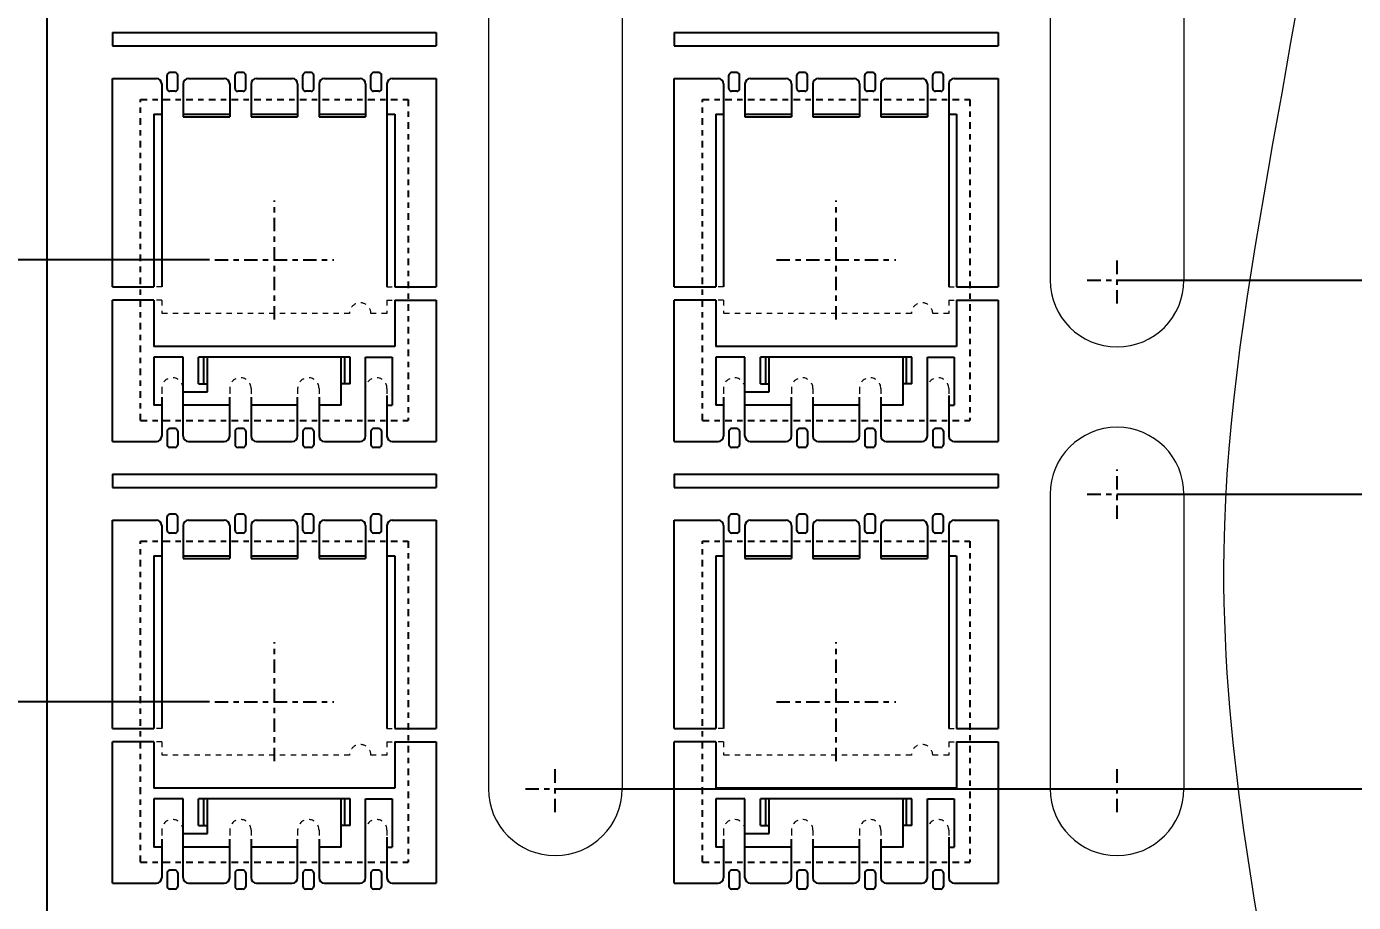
# Model space of a CAD drawing. Header units: inches. Extents: x -1651 to 1053, y -382 to 593.
# Drawn here: x -1619.97 to -1595.17, y 509.81 to 526.17 of the extents above; entities that cross this region are included whole.
import ezdxf

# ---------------------------------------------------------------- set-up
doc = ezdxf.new("R2010")
doc.units = ezdxf.units.IN
doc.header["$LTSCALE"] = 0.1
doc.header["$MEASUREMENT"] = 0
doc.linetypes.add('CENTER', pattern=[2, 1.25, -0.25, 0.25, -0.25])
doc.linetypes.add('HIDDEN', pattern=[0.375, 0.25, -0.125])
doc.layers.add('1D', color=4, linetype='Continuous', lineweight=9)
doc.layers.add('P-L', color=7, linetype='HIDDEN', lineweight=13)
doc.layers.add('3', color=7, linetype='Continuous')
doc.layers.add('3D', color=4, linetype='Continuous')
doc.styles.add('TEXT-1', font='simplex.shx')
doc.dimstyles.new('DM-1-1', dxfattribs={"dimtxt": 1, "dimasz": 1, "dimexe": 0.25, "dimexo": 0.1, "dimgap": 0.2, "dimtad": 0, "dimdec": 3, "dimzin": 0, "dimdsep": 46, "dimtxsty": 'TEXT-1', "dimcen": 0.09, "dimclrd": 256, "dimclre": 256, "dimclrt": 256, "dimadec": 0, "dimazin": 0, "dimtfac": 1, "dimtdec": 3, "dimtofl": 0, "dimtmove": 0, "dimatfit": 0, "dimfxl": 1, "dimtolj": 1, "dimtzin": 0, "dimarcsym": 0})

# ---------------------------------------------------------------- blocks, each defined once
blk = doc.blocks.new('*D73')
at = {"layer": '1D', "lineweight": -2, "transparency": 16777216}
blk.add_line((-1615.99, 507.632), (-1627.848, 507.632), dxfattribs=at)
at = {"layer": 'Defpoints', "color": 0, "transparency": 16777216}
for p in [(-1615.334, 579.232), (-1627.848, 507.632), (-1615.89, 507.632)]:
    blk.add_point(p, dxfattribs=at)
at = {"layer": '1D', "transparency": 16777216, "insert": (-1630.429, 507.632), "char_height": 1, "attachment_point": 5, "style": 'TEXT-1'}
blk.add_mtext('\\A1;71.600', dxfattribs=at)
blk = doc.blocks.new('*D76')
at = {"layer": '1D', "lineweight": -2, "transparency": 16777216}
for p, q in [((-1596.2, 505.932), (-1591.544, 505.932)), ((-1591.544, 505.932), (-1589.544, 505.928)), ((-1589.544, 505.928), (-1587.544, 505.928))]:
    blk.add_line(p, q, dxfattribs=at)
at = {"layer": 'Defpoints', "color": 0, "transparency": 16777216}
for p in [(-1615.334, 579.232), (-1596.3, 505.932), (-1587.544, 505.928)]:
    blk.add_point(p, dxfattribs=at)
at = {"layer": '1D', "transparency": 16777216, "insert": (-1584.868, 505.928), "char_height": 1, "attachment_point": 5, "style": 'TEXT-1'}
blk.add_mtext('\\A1;73.300', dxfattribs=at)
blk = doc.blocks.new('*D54')
at = {"layer": '1D', "lineweight": -2, "transparency": 16777216}
for p, q in [((-1625.928, 521.79), (-1627.928, 521.79)), ((-1623.928, 521.807), (-1625.928, 521.79)), ((-1616.547, 521.807), (-1623.928, 521.807))]:
    blk.add_line(p, q, dxfattribs=at)
at = {"layer": 'Defpoints', "color": 0, "transparency": 16777216}
for p in [(-1615.334, 579.232), (-1627.928, 521.79), (-1616.447, 521.807)]:
    blk.add_point(p, dxfattribs=at)
at = {"layer": '1D', "transparency": 16777216, "insert": (-1630.604, 521.79), "char_height": 1, "attachment_point": 5, "style": 'TEXT-1'}
blk.add_mtext('\\A1;57.425', dxfattribs=at)
blk = doc.blocks.new('*D55')
at = {"layer": '1D', "lineweight": -2, "transparency": 16777216}
for p, q in [((-1626.011, 513.566), (-1628.011, 513.566)), ((-1624.011, 513.557), (-1626.011, 513.566)), ((-1616.547, 513.557), (-1624.011, 513.557))]:
    blk.add_line(p, q, dxfattribs=at)
at = {"layer": 'Defpoints', "color": 0, "transparency": 16777216}
for p in [(-1615.334, 579.232), (-1628.011, 513.566), (-1616.447, 513.557)]:
    blk.add_point(p, dxfattribs=at)
at = {"layer": '1D', "transparency": 16777216, "insert": (-1630.687, 513.566), "char_height": 1, "attachment_point": 5, "style": 'TEXT-1'}
blk.add_mtext('\\A1;65.675', dxfattribs=at)
blk = doc.blocks.new('*D78')
at = {"layer": '1D', "lineweight": -2, "transparency": 16777216}
blk.add_line((-1615.334, 506.976), (-1615.334, 500.266), dxfattribs=at)
at = {"layer": 'Defpoints', "color": 0, "transparency": 16777216}
for p in [(-1615.334, 579.232), (-1615.334, 507.076), (-1615.334, 500.266)]:
    blk.add_point(p, dxfattribs=at)
at = {"layer": '1D', "transparency": 16777216, "insert": (-1615.334, 498.066), "char_height": 1, "attachment_point": 5, "rotation": 90, "style": 'TEXT-1'}
blk.add_mtext('\\A1;0.000', dxfattribs=at)
blk = doc.blocks.new('*D79')
at = {"layer": '1D', "lineweight": -2, "transparency": 16777216}
blk.add_line((-1610.084, 506.976), (-1610.084, 500.241), dxfattribs=at)
at = {"layer": 'Defpoints', "color": 0, "transparency": 16777216}
for p in [(-1615.334, 579.232), (-1610.084, 507.076), (-1610.084, 500.241)]:
    blk.add_point(p, dxfattribs=at)
at = {"layer": '1D', "transparency": 16777216, "insert": (-1610.084, 498.041), "char_height": 1, "attachment_point": 5, "rotation": 90, "style": 'TEXT-1'}
blk.add_mtext('\\A1;5.250', dxfattribs=at)
blk = doc.blocks.new('*D80')
at = {"layer": '1D', "lineweight": -2, "transparency": 16777216}
blk.add_line((-1604.834, 506.976), (-1604.834, 501.064), dxfattribs=at)
at = {"layer": 'Defpoints', "color": 0, "transparency": 16777216}
for p in [(-1615.334, 579.232), (-1604.834, 507.076), (-1604.834, 501.064)]:
    blk.add_point(p, dxfattribs=at)
at = {"layer": '1D', "transparency": 16777216, "insert": (-1604.834, 498.483), "char_height": 1, "attachment_point": 5, "rotation": 90, "style": 'TEXT-1'}
blk.add_mtext('\\A1;10.500', dxfattribs=at)
blk = doc.blocks.new('*D81')
at = {"layer": '1D', "lineweight": -2, "transparency": 16777216}
blk.add_line((-1599.584, 506.976), (-1599.584, 501.064), dxfattribs=at)
at = {"layer": 'Defpoints', "color": 0, "transparency": 16777216}
for p in [(-1615.334, 579.232), (-1599.584, 507.076), (-1599.584, 501.064)]:
    blk.add_point(p, dxfattribs=at)
at = {"layer": '1D', "transparency": 16777216, "insert": (-1599.584, 498.483), "char_height": 1, "attachment_point": 5, "rotation": 90, "style": 'TEXT-1'}
blk.add_mtext('\\A1;15.750', dxfattribs=at)
blk = doc.blocks.new('*D115')
at = {"layer": '1D', "lineweight": -2, "transparency": 16777216}
blk.add_line((-1612.309, 505.932), (-1612.309, 500.168), dxfattribs=at)
at = {"layer": 'Defpoints', "color": 0, "transparency": 16777216}
for p in [(-1615.334, 579.232), (-1612.309, 506.032), (-1612.309, 500.168)]:
    blk.add_point(p, dxfattribs=at)
at = {"layer": '1D', "transparency": 16777216, "insert": (-1612.309, 497.968), "char_height": 1, "attachment_point": 5, "rotation": 90, "style": 'TEXT-1'}
blk.add_mtext('\\A1;3.025', dxfattribs=at)
blk = doc.blocks.new('*D116')
at = {"layer": '1D', "lineweight": -2, "transparency": 16777216}
blk.add_line((-1607.859, 505.932), (-1607.859, 500.237), dxfattribs=at)
at = {"layer": 'Defpoints', "color": 0, "transparency": 16777216}
for p in [(-1615.334, 579.232), (-1607.859, 506.032), (-1607.859, 500.237)]:
    blk.add_point(p, dxfattribs=at)
at = {"layer": '1D', "transparency": 16777216, "insert": (-1607.859, 498.037), "char_height": 1, "attachment_point": 5, "rotation": 90, "style": 'TEXT-1'}
blk.add_mtext('\\A1;7.475', dxfattribs=at)
blk = doc.blocks.new('*D117')
at = {"layer": '1D', "lineweight": -2, "transparency": 16777216}
blk.add_line((-1612.409, 509.307), (-1627.762, 509.307), dxfattribs=at)
at = {"layer": 'Defpoints', "color": 0, "transparency": 16777216}
for p in [(-1615.334, 579.232), (-1627.762, 509.307), (-1612.309, 509.307)]:
    blk.add_point(p, dxfattribs=at)
at = {"layer": '1D', "transparency": 16777216, "insert": (-1630.438, 509.307), "char_height": 1, "attachment_point": 5, "style": 'TEXT-1'}
blk.add_mtext('\\A1;69.925', dxfattribs=at)
blk = doc.blocks.new('*D121')
at = {"layer": '1D', "lineweight": -2, "transparency": 16777216}
blk.add_line((-1609.984, 511.932), (-1587.544, 511.932), dxfattribs=at)
at = {"layer": 'Defpoints', "color": 0, "transparency": 16777216}
for p in [(-1615.334, 579.232), (-1610.084, 511.932), (-1587.544, 511.932)]:
    blk.add_point(p, dxfattribs=at)
at = {"layer": '1D', "transparency": 16777216, "insert": (-1584.868, 511.932), "char_height": 1, "attachment_point": 5, "style": 'TEXT-1'}
blk.add_mtext('\\A1;67.300', dxfattribs=at)
blk = doc.blocks.new('*D122')
at = {"layer": '1D', "lineweight": -2, "transparency": 16777216}
blk.add_line((-1599.484, 517.432), (-1587.544, 517.432), dxfattribs=at)
at = {"layer": 'Defpoints', "color": 0, "transparency": 16777216}
for p in [(-1615.334, 579.232), (-1599.584, 517.432), (-1587.544, 517.432)]:
    blk.add_point(p, dxfattribs=at)
at = {"layer": '1D', "transparency": 16777216, "insert": (-1584.963, 517.432), "char_height": 1, "attachment_point": 5, "style": 'TEXT-1'}
blk.add_mtext('\\A1;61.800', dxfattribs=at)
blk = doc.blocks.new('*D123')
at = {"layer": '1D', "lineweight": -2, "transparency": 16777216}
blk.add_line((-1599.484, 521.432), (-1587.544, 521.432), dxfattribs=at)
at = {"layer": 'Defpoints', "color": 0, "transparency": 16777216}
for p in [(-1615.334, 579.232), (-1599.584, 521.432), (-1587.544, 521.432)]:
    blk.add_point(p, dxfattribs=at)
at = {"layer": '1D', "transparency": 16777216, "insert": (-1584.868, 521.432), "char_height": 1, "attachment_point": 5, "style": 'TEXT-1'}
blk.add_mtext('\\A1;57.800', dxfattribs=at)
blk = doc.blocks.new('*D149')
at = {"layer": '1D', "lineweight": -2, "transparency": 16777216}
blk.add_line((-1612.409, 506.032), (-1627.744, 506.032), dxfattribs=at)
at = {"layer": 'Defpoints', "color": 0, "transparency": 16777216}
for p in [(-1615.334, 579.232), (-1627.744, 506.032), (-1612.309, 506.032)]:
    blk.add_point(p, dxfattribs=at)
at = {"layer": '1D', "transparency": 16777216, "insert": (-1630.42, 506.032), "char_height": 1, "attachment_point": 5, "style": 'TEXT-1'}
blk.add_mtext('\\A1;73.200', dxfattribs=at)

msp = doc.modelspace()

# ---------------------------------------------------------------- linework, layer by layer
at = {"layer": '1D', "color": 0}
for p, q in [((-1611.33377, 526.93201), (-1611.33377, 511.93201)), ((-1608.83377, 526.93201), (-1608.83377, 511.93201)), ((-1600.83375, 526.93201), (-1600.83375, 521.43201)), ((-1598.33375, 526.93201), (-1598.33375, 521.43201)), ((-1600.83375, 517.43201), (-1600.83375, 511.93201)), ((-1598.33375, 517.43201), (-1598.33375, 511.93201))]:
    msp.add_line(p, q, dxfattribs=at)
for centre, start, end in [((-1599.58375, 521.43201), 180, 0), ((-1599.58375, 517.43201), 0, 180), ((-1610.08377, 511.93201), 180, 0), ((-1599.58375, 511.93201), 180, 0)]:
    msp.add_arc(centre, 1.25, start, end, dxfattribs=at)
at = {"layer": '1D', "lineweight": 5}
msp.add_spline([(-1596.19486, 580.93201), (-1597.43557, 568.36249), (-1597.67537, 550.81825), (-1595.60936, 531.56259), (-1597.59047, 516.38406), (-1596.30001, 505.93201)], degree=3, dxfattribs=at)
at = {"layer": '3'}
for p, q in [((-1619.58375, 580.20041), (-1619.58375, 506.66361)), ((-1618.35875, 526.05701), (-1612.30875, 526.05701)), ((-1618.35875, 526.05701), (-1618.35875, 525.80701)), ((-1612.30875, 526.05701), (-1612.30875, 525.80701)), ((-1607.85875, 526.05701), (-1601.80875, 526.05701)), ((-1607.85875, 526.05701), (-1607.85875, 525.80701)), ((-1601.80875, 526.05701), (-1601.80875, 525.80701)), ((-1618.35875, 525.80701), (-1612.30875, 525.80701)), ((-1607.85875, 525.80701), (-1601.80875, 525.80701)), ((-1617.33875, 525.00701), (-1617.33875, 525.25701)), ((-1617.18875, 525.30701), (-1617.28875, 525.30701)), ((-1617.13875, 525.00701), (-1617.13875, 525.25701)), ((-1616.06875, 525.00701), (-1616.06875, 525.25701)), ((-1615.91875, 525.30701), (-1616.01875, 525.30701)), ((-1615.86875, 525.00701), (-1615.86875, 525.25701)), ((-1614.79875, 525.00701), (-1614.79875, 525.25701)), ((-1614.64875, 525.30701), (-1614.74875, 525.30701)), ((-1614.59875, 525.00701), (-1614.59875, 525.25701)), ((-1613.52875, 525.00701), (-1613.52875, 525.25701)), ((-1613.37875, 525.30701), (-1613.47875, 525.30701)), ((-1613.32875, 525.00701), (-1613.32875, 525.25701)), ((-1606.83875, 525.00701), (-1606.83875, 525.25701)), ((-1606.68875, 525.30701), (-1606.78875, 525.30701)), ((-1606.63875, 525.00701), (-1606.63875, 525.25701)), ((-1605.56875, 525.00701), (-1605.56875, 525.25701)), ((-1605.41875, 525.30701), (-1605.51875, 525.30701)), ((-1605.36875, 525.00701), (-1605.36875, 525.25701)), ((-1604.29875, 525.00701), (-1604.29875, 525.25701)), ((-1604.14875, 525.30701), (-1604.24875, 525.30701)), ((-1604.09875, 525.00701), (-1604.09875, 525.25701)), ((-1603.02875, 525.00701), (-1603.02875, 525.25701)), ((-1602.87875, 525.30701), (-1602.97875, 525.30701)), ((-1602.82875, 525.00701), (-1602.82875, 525.25701)), ((-1618.35875, 521.30701), (-1618.35875, 525.19701)), ((-1618.35875, 525.19701), (-1617.53875, 525.19701)), ((-1617.43875, 525.09701), (-1617.43875, 524.58201)), ((-1617.03875, 525.09701), (-1617.03875, 524.58201)), ((-1616.93875, 525.19701), (-1616.26875, 525.19701)), ((-1616.16875, 525.09701), (-1616.16875, 524.58201)), ((-1615.76875, 525.09701), (-1615.76875, 524.58201)), ((-1615.66875, 525.19701), (-1614.99875, 525.19701)), ((-1614.89875, 525.09701), (-1614.89875, 524.58201)), ((-1614.49875, 525.09701), (-1614.49875, 524.58201)), ((-1614.39875, 525.19701), (-1613.72875, 525.19701)), ((-1613.62875, 525.09701), (-1613.62875, 524.58201)), ((-1613.22875, 525.09701), (-1613.22875, 524.58201)), ((-1613.12875, 525.19701), (-1612.30875, 525.19701)), ((-1612.30875, 525.19701), (-1612.30875, 521.30701)), ((-1607.85875, 521.30701), (-1607.85875, 525.19701)), ((-1607.85875, 525.19701), (-1607.03875, 525.19701)), ((-1606.93875, 525.09701), (-1606.93875, 524.58201)), ((-1606.53875, 525.09701), (-1606.53875, 524.58201)), ((-1606.43875, 525.19701), (-1605.76875, 525.19701)), ((-1605.66875, 525.09701), (-1605.66875, 524.58201)), ((-1605.26875, 525.09701), (-1605.26875, 524.58201)), ((-1605.16875, 525.19701), (-1604.49875, 525.19701)), ((-1604.39875, 525.09701), (-1604.39875, 524.58201)), ((-1603.99875, 525.09701), (-1603.99875, 524.58201)), ((-1603.89875, 525.19701), (-1603.22875, 525.19701)), ((-1603.12875, 525.09701), (-1603.12875, 524.58201)), ((-1602.72875, 525.09701), (-1602.72875, 524.58201)), ((-1602.62875, 525.19701), (-1601.80875, 525.19701)), ((-1601.80875, 525.19701), (-1601.80875, 521.30701)), ((-1617.18875, 524.95701), (-1617.28875, 524.95701)), ((-1615.91875, 524.95701), (-1616.01875, 524.95701)), ((-1614.64875, 524.95701), (-1614.74875, 524.95701)), ((-1613.37875, 524.95701), (-1613.47875, 524.95701)), ((-1606.68875, 524.95701), (-1606.78875, 524.95701)), ((-1605.41875, 524.95701), (-1605.51875, 524.95701)), ((-1604.14875, 524.95701), (-1604.24875, 524.95701)), ((-1602.87875, 524.95701), (-1602.97875, 524.95701)), ((-1617.58374, 524.53202), (-1617.58374, 521.30701)), ((-1617.58374, 524.53202), (-1617.43875, 524.53202)), ((-1617.43875, 524.58201), (-1617.43875, 521.30701)), ((-1617.03875, 524.58201), (-1617.03875, 524.48202)), ((-1617.03875, 524.53202), (-1616.16875, 524.53202)), ((-1616.16875, 524.58201), (-1616.16875, 524.48202)), ((-1615.76875, 524.58201), (-1615.76875, 524.48202)), ((-1615.76875, 524.53202), (-1614.89875, 524.53202)), ((-1614.89875, 524.58201), (-1614.89875, 524.48202)), ((-1614.49875, 524.58201), (-1614.49875, 524.48202)), ((-1614.49875, 524.53202), (-1613.62875, 524.53202)), ((-1613.62875, 524.58201), (-1613.62875, 524.48202)), ((-1613.22875, 524.58201), (-1613.22875, 521.30701)), ((-1613.22875, 524.53202), (-1613.08375, 524.53202)), ((-1613.08375, 524.53202), (-1613.08375, 521.30701)), ((-1607.08374, 524.53202), (-1607.08374, 521.30701)), ((-1607.08374, 524.53202), (-1606.93875, 524.53202)), ((-1606.93875, 524.58201), (-1606.93875, 521.30701)), ((-1606.53875, 524.58201), (-1606.53875, 524.48202)), ((-1606.53875, 524.53202), (-1605.66875, 524.53202)), ((-1605.66875, 524.58201), (-1605.66875, 524.48202)), ((-1605.26875, 524.58201), (-1605.26875, 524.48202)), ((-1605.26875, 524.53202), (-1604.39875, 524.53202)), ((-1604.39875, 524.58201), (-1604.39875, 524.48202)), ((-1603.99875, 524.58201), (-1603.99875, 524.48202)), ((-1603.99875, 524.53202), (-1603.12875, 524.53202)), ((-1603.12875, 524.58201), (-1603.12875, 524.48202)), ((-1602.72875, 524.58201), (-1602.72875, 521.30701)), ((-1602.72875, 524.53202), (-1602.58375, 524.53202)), ((-1602.58375, 524.53202), (-1602.58375, 521.30701)), ((-1617.03875, 524.48202), (-1616.16875, 524.48202)), ((-1615.76875, 524.48202), (-1614.89875, 524.48202)), ((-1614.49875, 524.48202), (-1613.62874, 524.48202)), ((-1606.53875, 524.48202), (-1605.66875, 524.48202)), ((-1605.26875, 524.48202), (-1604.39875, 524.48202)), ((-1603.99875, 524.48202), (-1603.12874, 524.48202)), ((-1618.35875, 521.30701), (-1617.58374, 521.30701)), ((-1613.08375, 521.30702), (-1612.30875, 521.30701)), ((-1607.85875, 521.30701), (-1607.08374, 521.30701)), ((-1602.58375, 521.30702), (-1601.80875, 521.30701)), ((-1618.35875, 518.41701), (-1618.35875, 521.05701)), ((-1617.58375, 521.05701), (-1618.35875, 521.05701)), ((-1617.58375, 521.05701), (-1617.58375, 520.19202)), ((-1613.08375, 521.05701), (-1612.30875, 521.05701)), ((-1613.08375, 521.05701), (-1613.08375, 520.19201)), ((-1612.30875, 521.05701), (-1612.30875, 518.41701)), ((-1607.85875, 518.41701), (-1607.85875, 521.05701)), ((-1607.08375, 521.05701), (-1607.85875, 521.05701)), ((-1607.08375, 521.05701), (-1607.08375, 520.19202)), ((-1602.58375, 521.05701), (-1601.80875, 521.05701)), ((-1602.58375, 521.05701), (-1602.58375, 520.19201)), ((-1601.80875, 521.05701), (-1601.80875, 518.41701)), ((-1613.08375, 520.19201), (-1617.58375, 520.19202)), ((-1602.58375, 520.19201), (-1607.08375, 520.19202)), ((-1617.03875, 519.99186), (-1617.58375, 519.99186)), ((-1617.58375, 519.99186), (-1617.58375, 519.09186)), ((-1617.03875, 518.51701), (-1617.03875, 519.99186)), ((-1613.91872, 519.99186), (-1616.74877, 519.99186)), ((-1616.74877, 519.49186), (-1616.74877, 519.99186)), ((-1616.65073, 519.49186), (-1616.65073, 519.99186)), ((-1616.58375, 519.34186), (-1616.58375, 519.99186)), ((-1614.08375, 519.09186), (-1614.08375, 519.99186)), ((-1614.01676, 519.49186), (-1614.01676, 519.99186)), ((-1613.91872, 519.49186), (-1613.91872, 519.99186)), ((-1613.62875, 518.51701), (-1613.62875, 519.99186)), ((-1613.62875, 519.99186), (-1613.12875, 519.99186)), ((-1613.12875, 519.99186), (-1613.12875, 519.09186)), ((-1606.53875, 519.99186), (-1607.08375, 519.99186)), ((-1607.08375, 519.99186), (-1607.08375, 519.09186)), ((-1606.53875, 518.51701), (-1606.53875, 519.99186)), ((-1603.41872, 519.99186), (-1606.24877, 519.99186)), ((-1606.24877, 519.49186), (-1606.24877, 519.99186)), ((-1606.15073, 519.49186), (-1606.15073, 519.99186)), ((-1606.08375, 519.34186), (-1606.08375, 519.99186)), ((-1603.58375, 519.09186), (-1603.58375, 519.99186)), ((-1603.51676, 519.49186), (-1603.51676, 519.99186)), ((-1603.41872, 519.49186), (-1603.41872, 519.99186)), ((-1603.12875, 518.51701), (-1603.12875, 519.99186)), ((-1603.12875, 519.99186), (-1602.62875, 519.99186)), ((-1602.62875, 519.99186), (-1602.62875, 519.09186)), ((-1617.03875, 519.34186), (-1616.58375, 519.34186)), ((-1616.74877, 519.49186), (-1616.58375, 519.49186)), ((-1613.91872, 519.49186), (-1614.08375, 519.49186)), ((-1606.53875, 519.34186), (-1606.08375, 519.34186)), ((-1606.24877, 519.49186), (-1606.08375, 519.49186)), ((-1603.41872, 519.49186), (-1603.58375, 519.49186)), ((-1617.43875, 519.09186), (-1617.58375, 519.09186)), ((-1617.43875, 519.24186), (-1617.43875, 518.51701)), ((-1616.16875, 519.09186), (-1617.03875, 519.09186)), ((-1616.16875, 518.51701), (-1616.16875, 519.24186)), ((-1615.76875, 519.24186), (-1615.76875, 518.51701)), ((-1614.89875, 519.09186), (-1615.76875, 519.09186)), ((-1614.89875, 518.51701), (-1614.89875, 519.24186)), ((-1614.49875, 519.24186), (-1614.49875, 518.51701)), ((-1614.08375, 519.09186), (-1614.49875, 519.09186)), ((-1613.22875, 519.27808), (-1613.22875, 518.51701)), ((-1613.22875, 519.09186), (-1613.12875, 519.09186)), ((-1606.93875, 519.09186), (-1607.08375, 519.09186)), ((-1606.93875, 519.24186), (-1606.93875, 518.51701)), ((-1605.66875, 519.09186), (-1606.53875, 519.09186)), ((-1605.66875, 518.51701), (-1605.66875, 519.24186)), ((-1605.26875, 519.24186), (-1605.26875, 518.51701)), ((-1604.39875, 519.09186), (-1605.26875, 519.09186)), ((-1604.39875, 518.51701), (-1604.39875, 519.24186)), ((-1603.99875, 519.24186), (-1603.99875, 518.51701)), ((-1603.58375, 519.09186), (-1603.99875, 519.09186)), ((-1602.72875, 519.27808), (-1602.72875, 518.51701)), ((-1602.72875, 519.09186), (-1602.62875, 519.09186)), ((-1617.33875, 518.60701), (-1617.33875, 518.35701)), ((-1617.18875, 518.65701), (-1617.28875, 518.65701)), ((-1617.13875, 518.60701), (-1617.13875, 518.35701)), ((-1616.06875, 518.60701), (-1616.06875, 518.35701)), ((-1615.91875, 518.65701), (-1616.01875, 518.65701)), ((-1615.86875, 518.60701), (-1615.86875, 518.35701)), ((-1614.79875, 518.60701), (-1614.79875, 518.35701)), ((-1614.64875, 518.65701), (-1614.74875, 518.65701)), ((-1614.59875, 518.60701), (-1614.59875, 518.35701)), ((-1613.52875, 518.60701), (-1613.52875, 518.35701)), ((-1613.37875, 518.65701), (-1613.47875, 518.65701)), ((-1613.32875, 518.60701), (-1613.32875, 518.35701)), ((-1606.83875, 518.60701), (-1606.83875, 518.35701)), ((-1606.68875, 518.65701), (-1606.78875, 518.65701)), ((-1606.63875, 518.60701), (-1606.63875, 518.35701)), ((-1605.56875, 518.60701), (-1605.56875, 518.35701)), ((-1605.41875, 518.65701), (-1605.51875, 518.65701)), ((-1605.36875, 518.60701), (-1605.36875, 518.35701)), ((-1604.29875, 518.60701), (-1604.29875, 518.35701)), ((-1604.14875, 518.65701), (-1604.24875, 518.65701)), ((-1604.09875, 518.60701), (-1604.09875, 518.35701)), ((-1603.02875, 518.60701), (-1603.02875, 518.35701)), ((-1602.87875, 518.65701), (-1602.97875, 518.65701)), ((-1602.82875, 518.60701), (-1602.82875, 518.35701)), ((-1618.35875, 518.41701), (-1617.53875, 518.41701)), ((-1616.93875, 518.41701), (-1616.26875, 518.41701)), ((-1615.66875, 518.41701), (-1614.99875, 518.41701)), ((-1614.39875, 518.41701), (-1613.72875, 518.41701)), ((-1613.12875, 518.41701), (-1612.30875, 518.41701)), ((-1607.85875, 518.41701), (-1607.03875, 518.41701)), ((-1606.43875, 518.41701), (-1605.76875, 518.41701)), ((-1605.16875, 518.41701), (-1604.49875, 518.41701)), ((-1603.89875, 518.41701), (-1603.22875, 518.41701)), ((-1602.62875, 518.41701), (-1601.80875, 518.41701)), ((-1617.18875, 518.30701), (-1617.28875, 518.30701)), ((-1615.91875, 518.30701), (-1616.01875, 518.30701)), ((-1614.64875, 518.30701), (-1614.74875, 518.30701)), ((-1613.37875, 518.30701), (-1613.47875, 518.30701)), ((-1606.68875, 518.30701), (-1606.78875, 518.30701)), ((-1605.41875, 518.30701), (-1605.51875, 518.30701)), ((-1604.14875, 518.30701), (-1604.24875, 518.30701)), ((-1602.87875, 518.30701), (-1602.97875, 518.30701)), ((-1618.35875, 517.80701), (-1612.30875, 517.80701)), ((-1618.35875, 517.80701), (-1618.35875, 517.55701)), ((-1612.30875, 517.80701), (-1612.30875, 517.55701)), ((-1607.85875, 517.80701), (-1601.80875, 517.80701)), ((-1607.85875, 517.80701), (-1607.85875, 517.55701)), ((-1601.80875, 517.80701), (-1601.80875, 517.55701)), ((-1618.35875, 517.55701), (-1612.30875, 517.55701)), ((-1607.85875, 517.55701), (-1601.80875, 517.55701)), ((-1618.35875, 513.05701), (-1618.35875, 516.94701)), ((-1618.35875, 516.94701), (-1617.53875, 516.94701)), ((-1617.43875, 516.84701), (-1617.43875, 516.33201)), ((-1617.33875, 516.75701), (-1617.33875, 517.00701)), ((-1617.18875, 517.05701), (-1617.28875, 517.05701)), ((-1617.13875, 516.75701), (-1617.13875, 517.00701)), ((-1617.03875, 516.84701), (-1617.03875, 516.33201)), ((-1616.93875, 516.94701), (-1616.26875, 516.94701)), ((-1616.16875, 516.84701), (-1616.16875, 516.33201)), ((-1616.06875, 516.75701), (-1616.06875, 517.00701)), ((-1615.91875, 517.05701), (-1616.01875, 517.05701)), ((-1615.86875, 516.75701), (-1615.86875, 517.00701)), ((-1615.76875, 516.84701), (-1615.76875, 516.33201)), ((-1615.66875, 516.94701), (-1614.99875, 516.94701)), ((-1614.89875, 516.84701), (-1614.89875, 516.33201)), ((-1614.79875, 516.75701), (-1614.79875, 517.00701)), ((-1614.64875, 517.05701), (-1614.74875, 517.05701)), ((-1614.59875, 516.75701), (-1614.59875, 517.00701)), ((-1614.49875, 516.84701), (-1614.49875, 516.33201)), ((-1614.39875, 516.94701), (-1613.72875, 516.94701)), ((-1613.62875, 516.84701), (-1613.62875, 516.33201)), ((-1613.52875, 516.75701), (-1613.52875, 517.00701)), ((-1613.37875, 517.05701), (-1613.47875, 517.05701)), ((-1613.32875, 516.75701), (-1613.32875, 517.00701)), ((-1613.22875, 516.84701), (-1613.22875, 516.33201)), ((-1613.12875, 516.94701), (-1612.30875, 516.94701)), ((-1612.30875, 516.94701), (-1612.30875, 513.05701)), ((-1607.85875, 513.05701), (-1607.85875, 516.94701)), ((-1607.85875, 516.94701), (-1607.03875, 516.94701)), ((-1606.93875, 516.84701), (-1606.93875, 516.33201)), ((-1606.83875, 516.75701), (-1606.83875, 517.00701)), ((-1606.68875, 517.05701), (-1606.78875, 517.05701)), ((-1606.63875, 516.75701), (-1606.63875, 517.00701)), ((-1606.53875, 516.84701), (-1606.53875, 516.33201)), ((-1606.43875, 516.94701), (-1605.76875, 516.94701)), ((-1605.66875, 516.84701), (-1605.66875, 516.33201)), ((-1605.56875, 516.75701), (-1605.56875, 517.00701)), ((-1605.41875, 517.05701), (-1605.51875, 517.05701)), ((-1605.36875, 516.75701), (-1605.36875, 517.00701)), ((-1605.26875, 516.84701), (-1605.26875, 516.33201)), ((-1605.16875, 516.94701), (-1604.49875, 516.94701)), ((-1604.39875, 516.84701), (-1604.39875, 516.33201)), ((-1604.29875, 516.75701), (-1604.29875, 517.00701)), ((-1604.14875, 517.05701), (-1604.24875, 517.05701)), ((-1604.09875, 516.75701), (-1604.09875, 517.00701)), ((-1603.99875, 516.84701), (-1603.99875, 516.33201)), ((-1603.89875, 516.94701), (-1603.22875, 516.94701)), ((-1603.12875, 516.84701), (-1603.12875, 516.33201)), ((-1603.02875, 516.75701), (-1603.02875, 517.00701)), ((-1602.87875, 517.05701), (-1602.97875, 517.05701)), ((-1602.82875, 516.75701), (-1602.82875, 517.00701)), ((-1602.72875, 516.84701), (-1602.72875, 516.33201)), ((-1602.62875, 516.94701), (-1601.80875, 516.94701)), ((-1601.80875, 516.94701), (-1601.80875, 513.05701)), ((-1617.18875, 516.70701), (-1617.28875, 516.70701)), ((-1615.91875, 516.70701), (-1616.01875, 516.70701)), ((-1614.64875, 516.70701), (-1614.74875, 516.70701)), ((-1613.37875, 516.70701), (-1613.47875, 516.70701)), ((-1606.68875, 516.70701), (-1606.78875, 516.70701)), ((-1605.41875, 516.70701), (-1605.51875, 516.70701)), ((-1604.14875, 516.70701), (-1604.24875, 516.70701)), ((-1602.87875, 516.70701), (-1602.97875, 516.70701)), ((-1617.43875, 516.33201), (-1617.43875, 513.05701)), ((-1617.03875, 516.33201), (-1617.03875, 516.23202)), ((-1616.16875, 516.33201), (-1616.16875, 516.23202)), ((-1615.76875, 516.33201), (-1615.76875, 516.23202)), ((-1614.89875, 516.33201), (-1614.89875, 516.23202)), ((-1614.49875, 516.33201), (-1614.49875, 516.23202)), ((-1613.62875, 516.33201), (-1613.62875, 516.23202)), ((-1613.22875, 516.33201), (-1613.22875, 513.05701)), ((-1606.93875, 516.33201), (-1606.93875, 513.05701)), ((-1606.53875, 516.33201), (-1606.53875, 516.23202)), ((-1605.66875, 516.33201), (-1605.66875, 516.23202)), ((-1605.26875, 516.33201), (-1605.26875, 516.23202)), ((-1604.39875, 516.33201), (-1604.39875, 516.23202)), ((-1603.99875, 516.33201), (-1603.99875, 516.23202)), ((-1603.12875, 516.33201), (-1603.12875, 516.23202)), ((-1602.72875, 516.33201), (-1602.72875, 513.05701)), ((-1617.58374, 516.28202), (-1617.58374, 513.05701)), ((-1617.58374, 516.28202), (-1617.43875, 516.28202)), ((-1617.03875, 516.28202), (-1616.16875, 516.28202)), ((-1617.03875, 516.23202), (-1616.16875, 516.23202)), ((-1615.76875, 516.28202), (-1614.89875, 516.28202)), ((-1615.76875, 516.23202), (-1614.89875, 516.23202)), ((-1614.49875, 516.28202), (-1613.62875, 516.28202)), ((-1614.49875, 516.23202), (-1613.62874, 516.23202)), ((-1613.22875, 516.28202), (-1613.08375, 516.28202)), ((-1613.08375, 516.28202), (-1613.08375, 513.05701)), ((-1607.08374, 516.28202), (-1607.08374, 513.05701)), ((-1607.08374, 516.28202), (-1606.93875, 516.28202)), ((-1606.53875, 516.28202), (-1605.66875, 516.28202)), ((-1606.53875, 516.23202), (-1605.66875, 516.23202)), ((-1605.26875, 516.28202), (-1604.39875, 516.28202)), ((-1605.26875, 516.23202), (-1604.39875, 516.23202)), ((-1603.99875, 516.28202), (-1603.12875, 516.28202)), ((-1603.99875, 516.23202), (-1603.12874, 516.23202)), ((-1602.72875, 516.28202), (-1602.58375, 516.28202)), ((-1602.58375, 516.28202), (-1602.58375, 513.05701)), ((-1618.35875, 513.05701), (-1617.58374, 513.05701)), ((-1613.08375, 513.05702), (-1612.30875, 513.05701)), ((-1607.85875, 513.05701), (-1607.08374, 513.05701)), ((-1602.58375, 513.05702), (-1601.80875, 513.05701)), ((-1618.35875, 510.16701), (-1618.35875, 512.80701)), ((-1617.58375, 512.80701), (-1618.35875, 512.80701)), ((-1617.58375, 512.80701), (-1617.58375, 511.94202)), ((-1613.08375, 512.80701), (-1612.30875, 512.80701)), ((-1613.08375, 512.80701), (-1613.08375, 511.94201)), ((-1612.30875, 512.80701), (-1612.30875, 510.16701)), ((-1607.85875, 510.16701), (-1607.85875, 512.80701)), ((-1607.08375, 512.80701), (-1607.85875, 512.80701)), ((-1607.08375, 512.80701), (-1607.08375, 511.94202)), ((-1602.58375, 512.80701), (-1601.80875, 512.80701)), ((-1602.58375, 512.80701), (-1602.58375, 511.94201)), ((-1601.80875, 512.80701), (-1601.80875, 510.16701)), ((-1613.08375, 511.94201), (-1617.58375, 511.94202)), ((-1602.58375, 511.94201), (-1607.08375, 511.94202)), ((-1617.03875, 511.74186), (-1617.58375, 511.74186)), ((-1617.58375, 511.74186), (-1617.58375, 510.84186)), ((-1617.03875, 510.26701), (-1617.03875, 511.74186)), ((-1613.91872, 511.74186), (-1616.74877, 511.74186)), ((-1616.74877, 511.24186), (-1616.74877, 511.74186)), ((-1616.65073, 511.24186), (-1616.65073, 511.74186)), ((-1616.58375, 511.09186), (-1616.58375, 511.74186)), ((-1614.08375, 510.84186), (-1614.08375, 511.74186)), ((-1614.01676, 511.24186), (-1614.01676, 511.74186)), ((-1613.91872, 511.24186), (-1613.91872, 511.74186)), ((-1613.62875, 510.26701), (-1613.62875, 511.74186)), ((-1613.62875, 511.74186), (-1613.12875, 511.74186)), ((-1613.12875, 511.74186), (-1613.12875, 510.84186)), ((-1606.53875, 511.74186), (-1607.08375, 511.74186)), ((-1607.08375, 511.74186), (-1607.08375, 510.84186)), ((-1606.53875, 510.26701), (-1606.53875, 511.74186)), ((-1603.41872, 511.74186), (-1606.24877, 511.74186)), ((-1606.24877, 511.24186), (-1606.24877, 511.74186)), ((-1606.15073, 511.24186), (-1606.15073, 511.74186)), ((-1606.08375, 511.09186), (-1606.08375, 511.74186)), ((-1603.58375, 510.84186), (-1603.58375, 511.74186)), ((-1603.51676, 511.24186), (-1603.51676, 511.74186)), ((-1603.41872, 511.24186), (-1603.41872, 511.74186)), ((-1603.12875, 510.26701), (-1603.12875, 511.74186)), ((-1603.12875, 511.74186), (-1602.62875, 511.74186)), ((-1602.62875, 511.74186), (-1602.62875, 510.84186)), ((-1616.74877, 511.24186), (-1616.58375, 511.24186)), ((-1613.91872, 511.24186), (-1614.08375, 511.24186)), ((-1606.24877, 511.24186), (-1606.08375, 511.24186)), ((-1603.41872, 511.24186), (-1603.58375, 511.24186)), ((-1617.43875, 510.99186), (-1617.43875, 510.26701)), ((-1617.03875, 511.09186), (-1616.58375, 511.09186)), ((-1616.16875, 510.26701), (-1616.16875, 510.99186)), ((-1615.76875, 510.99186), (-1615.76875, 510.26701)), ((-1614.89875, 510.26701), (-1614.89875, 510.99186)), ((-1614.49875, 510.99186), (-1614.49875, 510.26701)), ((-1613.22875, 511.02808), (-1613.22875, 510.26701)), ((-1606.93875, 510.99186), (-1606.93875, 510.26701)), ((-1606.53875, 511.09186), (-1606.08375, 511.09186)), ((-1605.66875, 510.26701), (-1605.66875, 510.99186)), ((-1605.26875, 510.99186), (-1605.26875, 510.26701)), ((-1604.39875, 510.26701), (-1604.39875, 510.99186)), ((-1603.99875, 510.99186), (-1603.99875, 510.26701)), ((-1602.72875, 511.02808), (-1602.72875, 510.26701)), ((-1617.43875, 510.84186), (-1617.58375, 510.84186)), ((-1616.16875, 510.84186), (-1617.03875, 510.84186)), ((-1614.89875, 510.84186), (-1615.76875, 510.84186)), ((-1614.08375, 510.84186), (-1614.49875, 510.84186)), ((-1613.22875, 510.84186), (-1613.12875, 510.84186)), ((-1606.93875, 510.84186), (-1607.08375, 510.84186)), ((-1605.66875, 510.84186), (-1606.53875, 510.84186)), ((-1604.39875, 510.84186), (-1605.26875, 510.84186)), ((-1603.58375, 510.84186), (-1603.99875, 510.84186)), ((-1602.72875, 510.84186), (-1602.62875, 510.84186)), ((-1617.18875, 510.40701), (-1617.28875, 510.40701)), ((-1615.91875, 510.40701), (-1616.01875, 510.40701)), ((-1614.64875, 510.40701), (-1614.74875, 510.40701)), ((-1613.37875, 510.40701), (-1613.47875, 510.40701)), ((-1606.68875, 510.40701), (-1606.78875, 510.40701)), ((-1605.41875, 510.40701), (-1605.51875, 510.40701)), ((-1604.14875, 510.40701), (-1604.24875, 510.40701)), ((-1602.87875, 510.40701), (-1602.97875, 510.40701)), ((-1618.35875, 510.16701), (-1617.53875, 510.16701)), ((-1617.33875, 510.35701), (-1617.33875, 510.10701)), ((-1617.13875, 510.35701), (-1617.13875, 510.10701)), ((-1616.93875, 510.16701), (-1616.26875, 510.16701)), ((-1616.06875, 510.35701), (-1616.06875, 510.10701)), ((-1615.86875, 510.35701), (-1615.86875, 510.10701)), ((-1615.66875, 510.16701), (-1614.99875, 510.16701)), ((-1614.79875, 510.35701), (-1614.79875, 510.10701)), ((-1614.59875, 510.35701), (-1614.59875, 510.10701)), ((-1614.39875, 510.16701), (-1613.72875, 510.16701)), ((-1613.52875, 510.35701), (-1613.52875, 510.10701)), ((-1613.32875, 510.35701), (-1613.32875, 510.10701)), ((-1613.12875, 510.16701), (-1612.30875, 510.16701)), ((-1607.85875, 510.16701), (-1607.03875, 510.16701)), ((-1606.83875, 510.35701), (-1606.83875, 510.10701)), ((-1606.63875, 510.35701), (-1606.63875, 510.10701)), ((-1606.43875, 510.16701), (-1605.76875, 510.16701)), ((-1605.56875, 510.35701), (-1605.56875, 510.10701)), ((-1605.36875, 510.35701), (-1605.36875, 510.10701)), ((-1605.16875, 510.16701), (-1604.49875, 510.16701)), ((-1604.29875, 510.35701), (-1604.29875, 510.10701)), ((-1604.09875, 510.35701), (-1604.09875, 510.10701)), ((-1603.89875, 510.16701), (-1603.22875, 510.16701)), ((-1603.02875, 510.35701), (-1603.02875, 510.10701)), ((-1602.82875, 510.35701), (-1602.82875, 510.10701)), ((-1602.62875, 510.16701), (-1601.80875, 510.16701)), ((-1617.18875, 510.05701), (-1617.28875, 510.05701)), ((-1615.91875, 510.05701), (-1616.01875, 510.05701)), ((-1614.64875, 510.05701), (-1614.74875, 510.05701)), ((-1613.37875, 510.05701), (-1613.47875, 510.05701)), ((-1606.68875, 510.05701), (-1606.78875, 510.05701)), ((-1605.41875, 510.05701), (-1605.51875, 510.05701)), ((-1604.14875, 510.05701), (-1604.24875, 510.05701)), ((-1602.87875, 510.05701), (-1602.97875, 510.05701))]:
    msp.add_line(p, q, dxfattribs=at)
for centre, radius, start, end in [((-1617.28875, 525.25701), 0.05, 90, 180), ((-1617.18875, 525.25701), 0.05, 0, 90), ((-1616.01875, 525.25701), 0.05, 90, 180), ((-1615.91875, 525.25701), 0.05, 0, 90), ((-1614.74875, 525.25701), 0.05, 90, 180), ((-1614.64875, 525.25701), 0.05, 0, 90), ((-1613.47875, 525.25701), 0.05, 90, 180), ((-1613.37875, 525.25701), 0.05, 0, 90), ((-1606.78875, 525.25701), 0.05, 90, 180), ((-1606.68875, 525.25701), 0.05, 0, 90), ((-1605.51875, 525.25701), 0.05, 90, 180), ((-1605.41875, 525.25701), 0.05, 0, 90), ((-1604.24875, 525.25701), 0.05, 90, 180), ((-1604.14875, 525.25701), 0.05, 0, 90), ((-1602.97875, 525.25701), 0.05, 90, 180), ((-1602.87875, 525.25701), 0.05, 0, 90), ((-1617.53875, 525.09701), 0.1, 0, 90), ((-1616.93875, 525.09701), 0.1, 90, 180), ((-1616.26875, 525.09701), 0.1, 0, 90), ((-1615.66875, 525.09701), 0.1, 90, 180), ((-1614.99875, 525.09701), 0.1, 0, 90), ((-1614.39875, 525.09701), 0.1, 90, 180), ((-1613.72875, 525.09701), 0.1, 360, 90), ((-1613.12875, 525.09701), 0.1, 90, 180), ((-1607.03875, 525.09701), 0.1, 0, 90), ((-1606.43875, 525.09701), 0.1, 90, 180), ((-1605.76875, 525.09701), 0.1, 0, 90), ((-1605.16875, 525.09701), 0.1, 90, 180), ((-1604.49875, 525.09701), 0.1, 0, 90), ((-1603.89875, 525.09701), 0.1, 90, 180), ((-1603.22875, 525.09701), 0.1, 360, 90), ((-1602.62875, 525.09701), 0.1, 90, 180), ((-1617.28875, 525.00701), 0.05, 180, 270), ((-1617.18875, 525.00701), 0.05, 270, 0), ((-1616.01875, 525.00701), 0.05, 180, 270), ((-1615.91875, 525.00701), 0.05, 270, 0), ((-1614.74875, 525.00701), 0.05, 180, 270), ((-1614.64875, 525.00701), 0.05, 270, 0), ((-1613.47875, 525.00701), 0.05, 180, 270), ((-1613.37875, 525.00701), 0.05, 270, 0), ((-1606.78875, 525.00701), 0.05, 180, 270), ((-1606.68875, 525.00701), 0.05, 270, 0), ((-1605.51875, 525.00701), 0.05, 180, 270), ((-1605.41875, 525.00701), 0.05, 270, 0), ((-1604.24875, 525.00701), 0.05, 180, 270), ((-1604.14875, 525.00701), 0.05, 270, 0), ((-1602.97875, 525.00701), 0.05, 180, 270), ((-1602.87875, 525.00701), 0.05, 270, 0), ((-1617.28875, 518.60701), 0.05, 90, 180), ((-1617.18875, 518.60701), 0.05, 0, 90), ((-1616.01875, 518.60701), 0.05, 90, 180), ((-1615.91875, 518.60701), 0.05, 0, 90), ((-1614.74875, 518.60701), 0.05, 90, 180), ((-1614.64875, 518.60701), 0.05, 0, 90), ((-1613.47875, 518.60701), 0.05, 90, 180), ((-1613.37875, 518.60701), 0.05, 0, 90), ((-1606.78875, 518.60701), 0.05, 90, 180), ((-1606.68875, 518.60701), 0.05, 0, 90), ((-1605.51875, 518.60701), 0.05, 90, 180), ((-1605.41875, 518.60701), 0.05, 0, 90), ((-1604.24875, 518.60701), 0.05, 90, 180), ((-1604.14875, 518.60701), 0.05, 0, 90), ((-1602.97875, 518.60701), 0.05, 90, 180), ((-1602.87875, 518.60701), 0.05, 0, 90), ((-1617.53875, 518.51701), 0.1, 270, 0), ((-1617.28875, 518.35701), 0.05, 180, 270), ((-1617.18875, 518.35701), 0.05, 270, 0), ((-1616.93875, 518.51701), 0.1, 180, 270), ((-1616.26875, 518.51701), 0.1, 270, 0), ((-1616.01875, 518.35701), 0.05, 180, 270), ((-1615.91875, 518.35701), 0.05, 270, 0), ((-1615.66875, 518.51701), 0.1, 180, 270), ((-1614.99875, 518.51701), 0.1, 270, 0), ((-1614.74875, 518.35701), 0.05, 180, 270), ((-1614.64875, 518.35701), 0.05, 270, 0), ((-1614.39875, 518.51701), 0.1, 180, 270), ((-1613.72875, 518.51701), 0.1, 270, 0), ((-1613.47875, 518.35701), 0.05, 180, 270), ((-1613.37875, 518.35701), 0.05, 270, 0), ((-1613.12875, 518.51701), 0.1, 180, 270), ((-1607.03875, 518.51701), 0.1, 270, 0), ((-1606.78875, 518.35701), 0.05, 180, 270), ((-1606.68875, 518.35701), 0.05, 270, 0), ((-1606.43875, 518.51701), 0.1, 180, 270), ((-1605.76875, 518.51701), 0.1, 270, 0), ((-1605.51875, 518.35701), 0.05, 180, 270), ((-1605.41875, 518.35701), 0.05, 270, 0), ((-1605.16875, 518.51701), 0.1, 180, 270), ((-1604.49875, 518.51701), 0.1, 270, 0), ((-1604.24875, 518.35701), 0.05, 180, 270), ((-1604.14875, 518.35701), 0.05, 270, 0), ((-1603.89875, 518.51701), 0.1, 180, 270), ((-1603.22875, 518.51701), 0.1, 270, 0), ((-1602.97875, 518.35701), 0.05, 180, 270), ((-1602.87875, 518.35701), 0.05, 270, 0), ((-1602.62875, 518.51701), 0.1, 180, 270), ((-1617.53875, 516.84701), 0.1, 0, 90), ((-1617.28875, 517.00701), 0.05, 90, 180), ((-1617.18875, 517.00701), 0.05, 0, 90), ((-1616.93875, 516.84701), 0.1, 90, 180), ((-1616.26875, 516.84701), 0.1, 0, 90), ((-1616.01875, 517.00701), 0.05, 90, 180), ((-1615.91875, 517.00701), 0.05, 0, 90), ((-1615.66875, 516.84701), 0.1, 90, 180), ((-1614.99875, 516.84701), 0.1, 0, 90), ((-1614.74875, 517.00701), 0.05, 90, 180), ((-1614.64875, 517.00701), 0.05, 0, 90), ((-1614.39875, 516.84701), 0.1, 90, 180), ((-1613.72875, 516.84701), 0.1, 360, 90), ((-1613.47875, 517.00701), 0.05, 90, 180), ((-1613.37875, 517.00701), 0.05, 0, 90), ((-1613.12875, 516.84701), 0.1, 90, 180), ((-1607.03875, 516.84701), 0.1, 0, 90), ((-1606.78875, 517.00701), 0.05, 90, 180), ((-1606.68875, 517.00701), 0.05, 0, 90), ((-1606.43875, 516.84701), 0.1, 90, 180), ((-1605.76875, 516.84701), 0.1, 0, 90), ((-1605.51875, 517.00701), 0.05, 90, 180), ((-1605.41875, 517.00701), 0.05, 0, 90), ((-1605.16875, 516.84701), 0.1, 90, 180), ((-1604.49875, 516.84701), 0.1, 0, 90), ((-1604.24875, 517.00701), 0.05, 90, 180), ((-1604.14875, 517.00701), 0.05, 0, 90), ((-1603.89875, 516.84701), 0.1, 90, 180), ((-1603.22875, 516.84701), 0.1, 360, 90), ((-1602.97875, 517.00701), 0.05, 90, 180), ((-1602.87875, 517.00701), 0.05, 0, 90), ((-1602.62875, 516.84701), 0.1, 90, 180), ((-1617.28875, 516.75701), 0.05, 180, 270), ((-1617.18875, 516.75701), 0.05, 270, 0), ((-1616.01875, 516.75701), 0.05, 180, 270), ((-1615.91875, 516.75701), 0.05, 270, 0), ((-1614.74875, 516.75701), 0.05, 180, 270), ((-1614.64875, 516.75701), 0.05, 270, 0), ((-1613.47875, 516.75701), 0.05, 180, 270), ((-1613.37875, 516.75701), 0.05, 270, 0), ((-1606.78875, 516.75701), 0.05, 180, 270), ((-1606.68875, 516.75701), 0.05, 270, 0), ((-1605.51875, 516.75701), 0.05, 180, 270), ((-1605.41875, 516.75701), 0.05, 270, 0), ((-1604.24875, 516.75701), 0.05, 180, 270), ((-1604.14875, 516.75701), 0.05, 270, 0), ((-1602.97875, 516.75701), 0.05, 180, 270), ((-1602.87875, 516.75701), 0.05, 270, 0), ((-1617.28875, 510.35701), 0.05, 90, 180), ((-1617.18875, 510.35701), 0.05, 0, 90), ((-1616.01875, 510.35701), 0.05, 90, 180), ((-1615.91875, 510.35701), 0.05, 0, 90), ((-1614.74875, 510.35701), 0.05, 90, 180), ((-1614.64875, 510.35701), 0.05, 0, 90), ((-1613.47875, 510.35701), 0.05, 90, 180), ((-1613.37875, 510.35701), 0.05, 0, 90), ((-1606.78875, 510.35701), 0.05, 90, 180), ((-1606.68875, 510.35701), 0.05, 0, 90), ((-1605.51875, 510.35701), 0.05, 90, 180), ((-1605.41875, 510.35701), 0.05, 0, 90), ((-1604.24875, 510.35701), 0.05, 90, 180), ((-1604.14875, 510.35701), 0.05, 0, 90), ((-1602.97875, 510.35701), 0.05, 90, 180), ((-1602.87875, 510.35701), 0.05, 0, 90), ((-1617.53875, 510.26701), 0.1, 270, 0), ((-1616.93875, 510.26701), 0.1, 180, 270), ((-1616.26875, 510.26701), 0.1, 270, 0), ((-1615.66875, 510.26701), 0.1, 180, 270), ((-1614.99875, 510.26701), 0.1, 270, 0), ((-1614.39875, 510.26701), 0.1, 180, 270), ((-1613.72875, 510.26701), 0.1, 270, 0), ((-1613.12875, 510.26701), 0.1, 180, 270), ((-1607.03875, 510.26701), 0.1, 270, 0), ((-1606.43875, 510.26701), 0.1, 180, 270), ((-1605.76875, 510.26701), 0.1, 270, 0), ((-1605.16875, 510.26701), 0.1, 180, 270), ((-1604.49875, 510.26701), 0.1, 270, 0), ((-1603.89875, 510.26701), 0.1, 180, 270), ((-1603.22875, 510.26701), 0.1, 270, 0), ((-1602.62875, 510.26701), 0.1, 180, 270), ((-1617.28875, 510.10701), 0.05, 180, 270), ((-1617.18875, 510.10701), 0.05, 270, 0), ((-1616.01875, 510.10701), 0.05, 180, 270), ((-1615.91875, 510.10701), 0.05, 270, 0), ((-1614.74875, 510.10701), 0.05, 180, 270), ((-1614.64875, 510.10701), 0.05, 270, 0), ((-1613.47875, 510.10701), 0.05, 180, 270), ((-1613.37875, 510.10701), 0.05, 270, 0), ((-1606.78875, 510.10701), 0.05, 180, 270), ((-1606.68875, 510.10701), 0.05, 270, 0), ((-1605.51875, 510.10701), 0.05, 180, 270), ((-1605.41875, 510.10701), 0.05, 270, 0), ((-1604.24875, 510.10701), 0.05, 180, 270), ((-1604.14875, 510.10701), 0.05, 270, 0), ((-1602.97875, 510.10701), 0.05, 180, 270), ((-1602.87875, 510.10701), 0.05, 270, 0)]:
    msp.add_arc(centre, radius, start, end, dxfattribs=at)
at = {"layer": '3D', "color": 2, "linetype": 'CENTER'}
for p, q in [((-1617.83375, 518.80701), (-1617.83375, 524.80701)), ((-1617.83375, 524.80701), (-1612.83375, 524.80701)), ((-1612.83375, 524.80701), (-1612.83375, 518.80701)), ((-1607.33375, 518.80701), (-1607.33375, 524.80701)), ((-1607.33375, 524.80701), (-1602.33375, 524.80701)), ((-1602.33375, 524.80701), (-1602.33375, 518.80701)), ((-1617.83375, 518.80701), (-1612.83375, 518.80701)), ((-1607.33375, 518.80701), (-1602.33375, 518.80701)), ((-1617.83375, 510.55701), (-1617.83375, 516.55701)), ((-1617.83375, 516.55701), (-1612.83375, 516.55701)), ((-1612.83375, 516.55701), (-1612.83375, 510.55701)), ((-1607.33375, 510.55701), (-1607.33375, 516.55701)), ((-1607.33375, 516.55701), (-1602.33375, 516.55701)), ((-1602.33375, 516.55701), (-1602.33375, 510.55701)), ((-1617.83375, 510.55701), (-1612.83375, 510.55701)), ((-1607.33375, 510.55701), (-1602.33375, 510.55701))]:
    msp.add_line(p, q, dxfattribs=at)
at = {"layer": '3D', "color": 1, "linetype": 'CENTER', "ltscale": 2}
for p, q in [((-1615.33375, 520.69424), (-1615.33375, 522.91979)), ((-1604.83375, 520.69424), (-1604.83375, 522.91979)), ((-1616.44652, 521.80701), (-1614.22097, 521.80701)), ((-1605.94652, 521.80701), (-1603.72097, 521.80701)), ((-1599.58375, 520.99395), (-1599.58375, 521.87008)), ((-1600.14013, 521.43201), (-1599.02736, 521.43201)), ((-1599.58375, 516.9701), (-1599.58375, 517.89392)), ((-1600.14013, 517.43201), (-1599.02736, 517.43201)), ((-1615.33375, 512.44424), (-1615.33375, 514.66979)), ((-1604.83375, 512.44424), (-1604.83375, 514.66979)), ((-1616.44652, 513.55701), (-1614.22097, 513.55701)), ((-1605.94652, 513.55701), (-1603.72097, 513.55701)), ((-1610.08377, 511.49395), (-1610.08377, 512.37008)), ((-1599.58375, 511.49395), (-1599.58375, 512.37008)), ((-1610.64016, 511.93201), (-1609.52739, 511.93201)), ((-1600.14013, 511.93201), (-1599.02736, 511.93201))]:
    msp.add_line(p, q, dxfattribs=at)
at = {"layer": 'P-L', "ltscale": 4}
for p, q in [((-1617.43875, 521.30701), (-1617.58374, 521.30701)), ((-1613.22875, 521.30701), (-1613.08375, 521.30701)), ((-1606.93875, 521.30701), (-1607.08374, 521.30701)), ((-1602.72875, 521.30701), (-1602.58375, 521.30701)), ((-1617.43875, 521.05701), (-1617.58375, 521.05701)), ((-1617.43875, 521.05701), (-1617.43875, 520.80702)), ((-1613.22875, 521.05701), (-1613.08376, 521.05701)), ((-1613.22874, 521.05701), (-1613.22874, 520.80702)), ((-1606.93875, 521.05701), (-1607.08375, 521.05701)), ((-1606.93875, 521.05701), (-1606.93875, 520.80702)), ((-1602.72875, 521.05701), (-1602.58376, 521.05701)), ((-1602.72874, 521.05701), (-1602.72874, 520.80702)), ((-1613.92874, 520.80701), (-1617.43875, 520.80702)), ((-1613.22874, 520.80701), (-1613.52874, 520.80701)), ((-1603.42874, 520.80701), (-1606.93875, 520.80702)), ((-1602.72874, 520.80701), (-1603.02874, 520.80701)), ((-1617.43875, 519.40701), (-1617.43875, 519.24186)), ((-1616.16875, 519.40701), (-1616.16875, 519.24186)), ((-1615.76875, 519.40701), (-1615.76875, 519.24186)), ((-1614.89875, 519.40701), (-1614.89875, 519.24186)), ((-1614.49875, 519.40701), (-1614.49875, 519.24186)), ((-1613.22875, 519.40701), (-1613.22875, 519.27808)), ((-1606.93875, 519.40701), (-1606.93875, 519.24186)), ((-1605.66875, 519.40701), (-1605.66875, 519.24186)), ((-1605.26875, 519.40701), (-1605.26875, 519.24186)), ((-1604.39875, 519.40701), (-1604.39875, 519.24186)), ((-1603.99875, 519.40701), (-1603.99875, 519.24186)), ((-1602.72875, 519.40701), (-1602.72875, 519.27808)), ((-1617.43875, 513.05701), (-1617.58374, 513.05701)), ((-1613.22875, 513.05701), (-1613.08375, 513.05701)), ((-1606.93875, 513.05701), (-1607.08374, 513.05701)), ((-1602.72875, 513.05701), (-1602.58375, 513.05701)), ((-1617.43875, 512.80701), (-1617.58375, 512.80701)), ((-1617.43875, 512.80701), (-1617.43875, 512.55702)), ((-1613.22875, 512.80701), (-1613.08376, 512.80701)), ((-1613.22874, 512.80701), (-1613.22874, 512.55702)), ((-1606.93875, 512.80701), (-1607.08375, 512.80701)), ((-1606.93875, 512.80701), (-1606.93875, 512.55702)), ((-1602.72875, 512.80701), (-1602.58376, 512.80701)), ((-1602.72874, 512.80701), (-1602.72874, 512.55702)), ((-1613.92874, 512.55701), (-1617.43875, 512.55702)), ((-1613.22874, 512.55701), (-1613.52874, 512.55701)), ((-1603.42874, 512.55701), (-1606.93875, 512.55702)), ((-1602.72874, 512.55701), (-1603.02874, 512.55701)), ((-1617.43875, 511.15701), (-1617.43875, 510.99186)), ((-1616.16875, 511.15701), (-1616.16875, 510.99186)), ((-1615.76875, 511.15701), (-1615.76875, 510.99186)), ((-1614.89875, 511.15701), (-1614.89875, 510.99186)), ((-1614.49875, 511.15701), (-1614.49875, 510.99186)), ((-1613.22875, 511.15701), (-1613.22875, 511.02808)), ((-1606.93875, 511.15701), (-1606.93875, 510.99186)), ((-1605.66875, 511.15701), (-1605.66875, 510.99186)), ((-1605.26875, 511.15701), (-1605.26875, 510.99186)), ((-1604.39875, 511.15701), (-1604.39875, 510.99186)), ((-1603.99875, 511.15701), (-1603.99875, 510.99186)), ((-1602.72875, 511.15701), (-1602.72875, 511.02808))]:
    msp.add_line(p, q, dxfattribs=at)
for centre, start, end in [((-1613.72874, 520.80702), 359.997797, 180.001977), ((-1603.22874, 520.80702), 359.997797, 180.001977), ((-1617.23875, 519.40701), 0, 180), ((-1615.96875, 519.40701), 0, 180), ((-1614.69875, 519.40701), 0, 180), ((-1613.42875, 519.40701), 0, 180), ((-1606.73875, 519.40701), 0, 180), ((-1605.46875, 519.40701), 0, 180), ((-1604.19875, 519.40701), 0, 180), ((-1602.92875, 519.40701), 0, 180), ((-1613.72874, 512.55702), 359.997797, 180.001977), ((-1603.22874, 512.55702), 359.997797, 180.001977), ((-1617.23875, 511.15701), 0, 180), ((-1615.96875, 511.15701), 0, 180), ((-1614.69875, 511.15701), 0, 180), ((-1613.42875, 511.15701), 0, 180), ((-1606.73875, 511.15701), 0, 180), ((-1605.46875, 511.15701), 0, 180), ((-1604.19875, 511.15701), 0, 180), ((-1602.92875, 511.15701), 0, 180)]:
    msp.add_arc(centre, 0.2, start, end, dxfattribs=at)

# ---------------------------------------------------------------- dimensions: what is measured, and where the dimension line sits
at = {"layer": '1D'}
for feature_location, offset, dtype, origin, picture, middle in [((-1616.44652, 513.55701), (-11.56442, 0.00862), 0, (-1615.33375, 579.23201), '*D55', (-1630.68713, 513.56563)), ((-1616.44652, 521.80701), (-11.48131, -0.01692), 0, (-1615.33375, 579.23201), '*D54', (-1630.60402, 521.79009)), ((-1615.89013, 507.63201), (-11.95745, 0), 0, (-1615.33375, 579.23201), '*D73', (-1630.42854, 507.63201)), ((-1612.30875, 506.03201), (-15.43498, 0), 0, (-1615.33375, 579.23201), '*D149', (-1630.41992, 506.03201)), ((-1612.30875, 509.30701), (-15.45312, 0), 0, (-1615.33375, 579.23201), '*D117', (-1630.43806, 509.30701)), ((-1615.333745731, 507.075625752), (0, -6.80985464), 1, (-1615.333745728, 579.232014867), '*D78', (-1615.333745731, 498.065771112)), ((-1596.30001, 505.93201), (8.75595, -0.00356), 0, (-1615.33375, 579.23201), '*D76', (-1584.86787, 505.92845)), ((-1610.08375, 507.07563), (0, -6.8348), 1, (-1615.33375, 579.23201), '*D79', (-1610.08375, 498.04083)), ((-1604.83375, 507.07563), (0, -6.01172), 1, (-1615.33375, 579.23201), '*D80', (-1604.83375, 498.48296)), ((-1599.58375, 507.07563), (0, -6.01172), 1, (-1615.33375, 579.23201), '*D81', (-1599.58375, 498.48296)), ((-1612.30875, 506.03201), (0, -5.8638), 1, (-1615.33375, 579.23201), '*D115', (-1612.30875, 497.96821)), ((-1607.85875, 506.03201), (0, -5.79477), 1, (-1615.33375, 579.23201), '*D116', (-1607.85875, 498.03725))]:
    dim = msp.add_ordinate_dim(feature_location=feature_location, offset=offset, dtype=dtype, origin=origin, dimstyle='DM-1-1', dxfattribs=at)
    dim.commit()
    dim.dimension.update_dxf_attribs({"geometry": picture, "text_midpoint": middle})
at = {"layer": '1D', "color": 0}
for feature_location, offset, picture, middle in [((-1610.08377, 511.93201), (22.53972, 0), '*D121', (-1584.86787, 511.93201)), ((-1599.58375, 517.43201), (12.03969, 0), '*D122', (-1584.96311, 517.43201)), ((-1599.58375, 521.43201), (12.03969, 0), '*D123', (-1584.86787, 521.43201))]:
    dim = msp.add_ordinate_dim(feature_location=feature_location, offset=offset, dtype=0, origin=(-1615.33375, 579.23201), dimstyle='DM-1-1', dxfattribs=at)
    dim.commit()
    dim.dimension.update_dxf_attribs({"geometry": picture, "text_midpoint": middle})

doc.saveas('drawing.dxf')
